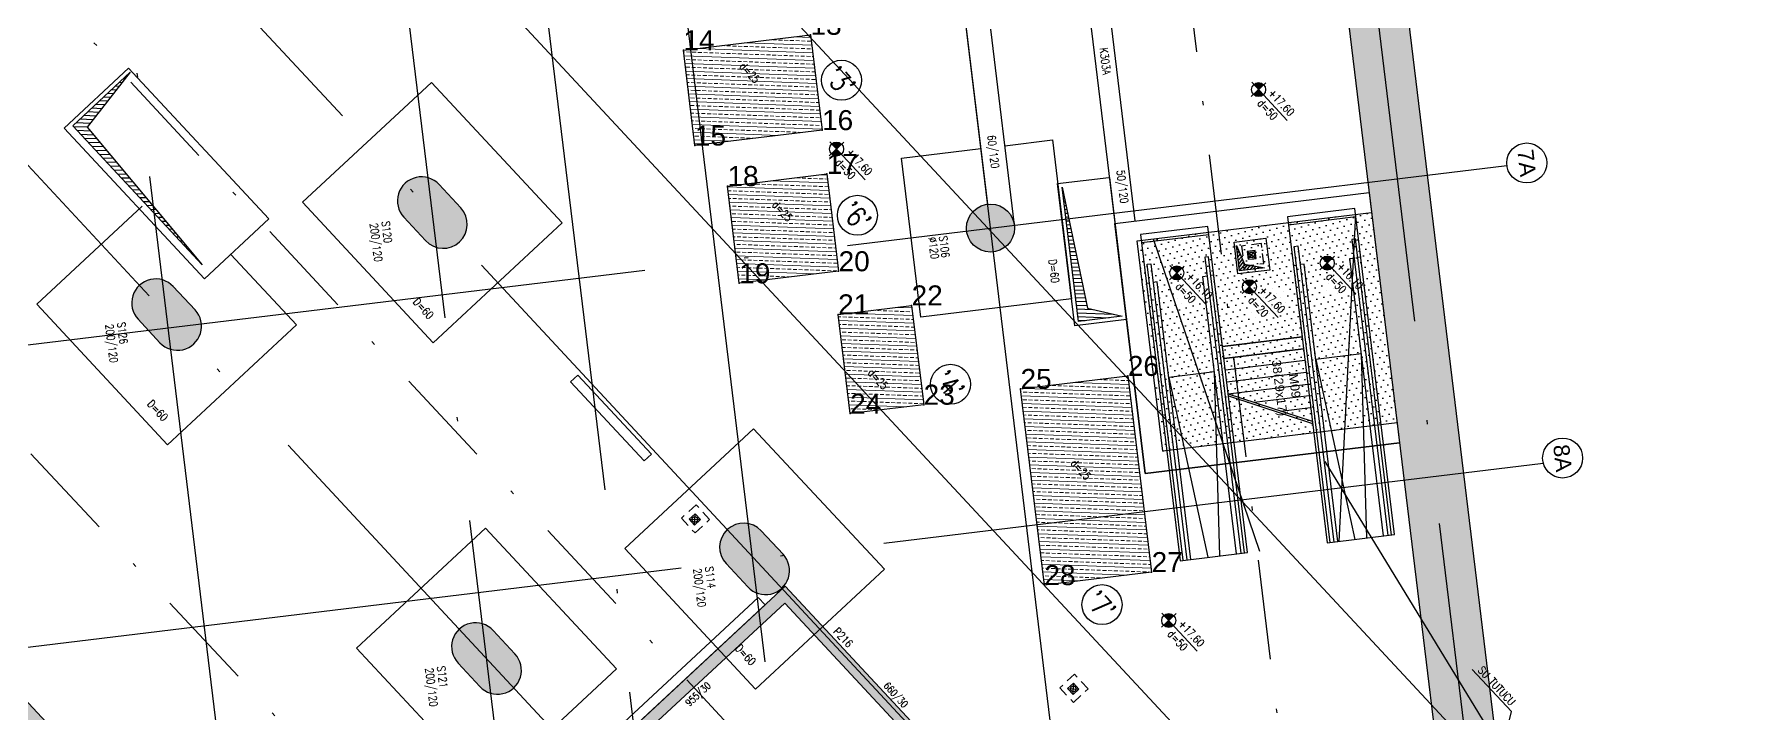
# Model space of a CAD drawing. Header units: millimetres. Extents: x 400392 to 400525, y 4543975 to 4544115.
# Drawn here: x 400448.31 to 400490.84, y 4544037.03 to 4544054.03 of the extents above; entities that cross this region are included whole.
import ezdxf
from ezdxf.enums import TextEntityAlignment as Align

# ---------------------------------------------------------------- set-up
doc = ezdxf.new("R2010")
doc.units = ezdxf.units.MM
for name, pattern in [('ACAD_ISO05W100', [33, 24, -3, 0, -3, 0, -3]), ('AKS', [3, 2.5, -0.25, 0, -0.25]), ('CIZGI', [0.4, 0.25, -0.15]), ('CONTINU', [0]), ('DASHDOT2', [0.5, 0.25, -0.125, 0, -0.125]), ('Hidden', [600, 400, -200])]:
    doc.linetypes.add(name, pattern=pattern)
doc.layers.add('A-DETL', color=90, linetype='Continuous', lineweight=15)
doc.layers.add('A_HATCH', color=8, linetype='Continuous', lineweight=15)
for name, color, linetype in [('aks prota', 2, 'AKS'), ('bosluk prota', 2, 'Continuous'), ('bosluk tarama prota', 8, 'Continuous'), ('boşluk prota', 2, 'Continuous'), ('boşluk taraması prota', 252, 'Continuous'), ('caks prota', 4, 'Continuous'), ('iderzi_PROTA', 3, 'Continuous'), ('kiriş boyutu prota', 6, 'Continuous'), ('kiriş prota', 6, 'Continuous'), ('kolon prota', 1, 'Continuous'), ('kolon tarama prota', 252, 'Continuous'), ('lkolon prota', 4, 'Continuous'), ('lperde prota', 4, 'Continuous'), ('merdiven prota', 2, 'Continuous'), ('not yazısı prota', 6, 'Continuous'), ('not çizgisi prota', 4, 'Continuous'), ('nxyz-nno', 11, 'Continuous'), ('perde prota', 1, 'Continuous'), ('PRT-AL-TUNEL_EKSENI', 14, 'DASHDOT2'), ('PRT-MI-a_fit_drainage', 10, 'Continuous'), ('prt-s-taxis', 7, 'Continuous'), ('st-s_level (kot)', 6, 'Continuous'), ('st-s_levelmark (kot işareti)', 4, 'Continuous'), ('st_s_kesit işareti', 7, 'Continuous'), ('st_s_kiriş', 6, 'Continuous'), ('st_s_ölçü', 4, 'Continuous'), ('taks prota', 7, 'Continuous'), ('temel prota', 6, 'Continuous'), ('tkolon prota', 6, 'Continuous'), ('tkot prota', 6, 'Continuous'), ('tperde prota', 6, 'Continuous')]:
    doc.layers.add(name, color=color, linetype=linetype)
doc.styles.add('AKS', font='romanstw.shx', dxfattribs={"height": 25})
doc.styles.add('OLCU', font='romanstw.shx')
doc.styles.add('PRT-MI-a_Arial', font='Arial.ttf', dxfattribs={"height": 30})
doc.styles.get("Standard").update_dxf_attribs({"font": 'Arial.ttf'})
doc.styles.add('TAKS', font='Arial Unicode.ttf')
doc.styles.add('TEXT250', font='romanstw.shx', dxfattribs={"width": 0.8, "height": 25})
doc.styles.add('TKIRIS', font='romanstw.shx')
doc.styles.add('tkolon', font='romanstw.shx')
doc.styles.add('TSIMPLEX', font='romanstw.shx')
doc.dimstyles.new('1-50', dxfattribs={"dimtxt": 10, "dimasz": 4, "dimexe": 4, "dimexo": 8, "dimgap": 4, "dimtad": 1, "dimdec": 1, "dimrnd": 0.05, "dimzin": 9, "dimdsep": 46, "dimtxsty": 'OLCU', "dimblk1": 'OBLIQUE', "dimblk2": 'OBLIQUE', "dimsah": 1, "dimcen": 2, "dimdle": 4, "dimclrd": 4, "dimclre": 4, "dimclrt": 3, "dimadec": 1, "dimazin": 0, "dimtfac": 1, "dimtdec": 1, "dimtix": 1, "dimtmove": 2, "dimatfit": 3, "dimldrblk": 'OBLIQUE', "dimfxl": 1, "dimtvp": 1, "dimtolj": 1, "dimtzin": 1, "dimarcsym": 0})
pattern_1 = [(357.9239939588531, (400062.5109682527, 4544602.381436474), (0.006900903109664353, 0.1903749656241451), []), (357.9239939588531, (400062.6027053236, 4544602.282798497), (0.006900903109664353, 0.1903749656241451), [0.09525000000016191, -0.04762500000008096])]

# ---------------------------------------------------------------- blocks, each defined once
blk = doc.blocks.new('yürüyen mer 2')
at = {"color": 253}
blk.add_lwpolyline([(52650.95750131996, 3429.070000000068), (52650.95750131996, 3599.070000000026)], dxfattribs=at)
at = {"layer": 'st_s_ölçü', "color": 252, "ltscale": 0.1}
blk.add_line((53451.18358571194, 3599.07), (53451.18358571194, 3429.070000000047), dxfattribs=at)
for points in [[(52650.95750131996, 3599.070000000026), (53472.18358571192, 3599.07000000013), (53472.18358571194, 3429.07), (52650.95750131996, 3429.070000000068)], [(52650.95750131996, 3591.57), (53396.48358571196, 3591.57), (53396.48358571196, 3581.82), (52650.95750131996, 3581.82)], [(52650.95750131996, 3571.569999999953), (53349.48358571196, 3571.569999999954), (53349.48358571195, 3581.82)], [(53349.48358571196, 3599.07), (53349.48358571195, 3591.57)], [(52650.95750131996, 3529.070000000047), (53109.28358571124, 3571.569999999954), (53109.28358571124, 3456.570000000047), (52650.95750131996, 3499.070000000047)], [(52650.95750131996, 3456.570000000047), (53349.48358571196, 3456.570000000047), (53349.48358571195, 3446.32)], [(52650.95750131996, 3436.570000000001), (53396.48358571196, 3436.57), (53396.48358571196, 3446.32), (52650.95750131996, 3446.320000000001)], [(53349.48358571196, 3429.07), (53349.48358571195, 3436.57)]]:
    blk.add_lwpolyline(points, dxfattribs=at)
blk = doc.blocks.new('_Oblique')
at = {"color": 0, "linetype": 'ByBlock', "lineweight": -2}
blk.add_line((-0.5, -0.5), (0.5, 0.5), dxfattribs=at)
blk = doc.blocks.new('PLAN_KOT')
at = {"layer": 'st-s_levelmark (kot işareti)'}
h = blk.add_hatch(color=256, dxfattribs=at)
h.paths.add_polyline_path([(0, 17.5, 0.4142135623730951), (-17.5, 0), (0, 0)])
h.paths.add_polyline_path([(17.5, 0), (0, 0), (0, -17.5, 0.4142135623730951)])
for p, q in [((105, 0), (-25, 0)), ((0, 25), (0, -25))]:
    blk.add_line(p, q, dxfattribs=at)
blk.add_circle((0, 0), 17.5, dxfattribs=at)
at = {"layer": 'st-s_level (kot)', "color": 6, "style": 'OLCU', "width": 0.8}
for tag, p in [('KOT', (22.6700442370493, 9.780006943954504)), ('DÖŞEME_KALINLIĞI', (22.6700442370493, -27.62999305603444))]:
    blk.add_attdef(tag, p, '', height=20, dxfattribs=at)
blk = doc.blocks.new('Stair_Anotation')
at = {"color": 0, "style": 'PRT-MI-a_Arial'}
blk.add_attdef('M.ADI', text='', height=0.2, dxfattribs=at).set_placement((0, 0), align=Align.BOTTOM_CENTER)
blk.add_attdef('BAS.SAYI-(EN-RIHT)', text='', height=0.2, dxfattribs=at).set_placement((0, -0.07999999999999999), align=Align.TOP_CENTER)
blk = doc.blocks.new('YER SUZGECI_20x20')
at = {"color": 2}
blk.add_lwpolyline([(-20, 0), (0, 0), (0, 20), (-20, 20)], close=True, dxfattribs=at)
for points in [[(0, 20), (-20, 0)], [(-20, 20), (0, 0)]]:
    blk.add_lwpolyline(points, dxfattribs=at)
blk.add_circle((-10, 10), 7, dxfattribs=at)

msp = doc.modelspace()

# ---------------------------------------------------------------- hatches: boundary and pattern name
at = {"layer": 'A_HATCH'}
h = msp.add_hatch(dxfattribs=at)
h.set_pattern_fill('ANSI33', color=2, scale=0.030000000000051, angle=-47.07600604114691)
h.set_pattern_definition(pattern_1)
h.paths.add_polyline_path([(400467.7111363916, 4544054.007530245), (400468.0004625568, 4544051.625033578), (400464.8238003336, 4544051.239265357), (400464.5344741684, 4544053.621762025)])
h = msp.add_hatch(dxfattribs=at)
h.set_pattern_fill('ANSI33', color=2, scale=0.030000000000051, angle=-47.07600604114691)
h.set_pattern_definition(pattern_1)
h.paths.add_polyline_path([(400468.1184811598, 4544050.528765882), (400468.4138349534, 4544048.096633868), (400465.9320675916, 4544047.795252446), (400465.6367137979, 4544050.22738446)])
h = msp.add_hatch(dxfattribs=at)
h.set_pattern_fill('ANSI33', color=2, scale=0.030000000000051, angle=-47.07600604114691)
h.set_pattern_definition(pattern_1)
h.paths.add_polyline_path([(400470.2382250439, 4544047.242814037), (400470.539606466, 4544044.761046676), (400468.7030986182, 4544044.538024424), (400468.4017171961, 4544047.019791785)])
h = msp.add_hatch(dxfattribs=at)
h.set_pattern_fill('ANSI33', color=2, scale=0.030000000000051, angle=-47.07600604114691)
h.set_pattern_definition(pattern_1)
h.paths.add_polyline_path([(400475.6411195307, 4544045.480532605), (400476.2366492208, 4544040.576560298), (400473.5563404699, 4544040.251068362), (400472.9608107799, 4544045.155040669)])
at = {"layer": 'bosluk tarama prota'}
h = msp.add_hatch(dxfattribs=at)
h.set_pattern_fill('ANSI31', color=256, scale=0.5000000000008498, angle=211.9239939594138)
h.set_pattern_definition([(51.92399396010133, (400508.5909379657, 4544054.974490587), (-0.04919958445560346, 0.03854414208941771), [])])
h.paths.add_polyline_path([(400478.4331929174, 4544048.11084004), (400478.3568206598, 4544048.739738048), (400478.5596796727, 4544048.275379899), (400479.0584727466, 4544048.186772913)])
at = {"layer": 'boşluk taraması prota', "ltscale": 2}
h = msp.add_hatch(dxfattribs=at)
h.set_pattern_fill('ANSI31', color=256, scale=0.030000000000051, angle=-47.07600604114691, style=0)
h.set_pattern_definition([(357.9239939588531, (399669.8731197024, 4544285.846704993), (0.003450451554832194, 0.09518748281207254), [])])
h.paths.add_polyline_path([(400450.7119809887, 4544053.071325671), (400449.6311074551, 4544051.702677228), (400452.5118767176, 4544048.256678306), (400449.2760820806, 4544051.735885063)])
h = msp.add_hatch(dxfattribs=at)
h.set_pattern_fill('ANSI31', color=256, scale=0.030000000000051, angle=-47.07600604114691, style=0)
h.set_pattern_definition([(357.9239939588531, (399689.9217274825, 4544231.999295261), (0.003450451554832194, 0.09518748281207254), [])])
h.paths.add_polyline_path([(400474.6333657281, 4544047.171634067), (400475.4996973365, 4544046.976876433), (400474.4070717849, 4544046.841991081), (400473.9992467809, 4544050.200282967)])
at = {"layer": 'kolon tarama prota'}
h = msp.add_hatch(color=256, dxfattribs=at)
h.dxf.hatch_style = 1
h.paths.add_polyline_path([(400485.118386575, 4544034.121611849), (400477.131556857, 4544099.890275298), (400434.7429687753, 4544094.742680421), (400434.9237976286, 4544093.253620003), (400475.8233252931, 4544098.220386026), (400483.3804365936, 4544035.990298833)])
h = msp.add_hatch(color=256, dxfattribs=at)
h.dxf.hatch_style = 1
edge = h.paths.add_edge_path()
edge.add_arc((400457.9884983495, 4544049.856762222), 0.60000000000102, 42.92399395885309, 222.9239939588531)
edge.add_line((400457.5491436895, 4544049.448145675), (400458.0939657526, 4544048.862339461))
edge.add_arc((400458.5333204126, 4544049.270956009), 0.60000000000102, 222.9239939588531, 402.923993958853)
edge.add_line((400458.9726750726, 4544049.679572556), (400458.4278530095, 4544050.265378769))
h = msp.add_hatch(color=256, dxfattribs=at)
h.dxf.hatch_style = 1
edge = h.paths.add_edge_path()
edge.add_arc((400472.2092692235, 4544049.177026352), 0.5999999999986745, -47.07600604114691, 312.9239939588531)
h = msp.add_hatch(dxfattribs=at)
h.set_pattern_fill('DOTS', color=2, scale=0.10000000000017, angle=-47.07600604114691)
h.set_pattern_definition([(312.9239939588531, (398997.3648814635, 4544993.93018875), (0.170302484528384, 0.04999016791896828), [0, -0.1587500000002699])])
h.paths.add_polyline_path([(400481.7313765298, 4544049.569713966), (400482.3703051447, 4544044.308367158), (400476.5133341707, 4544043.597107003), (400475.8744055558, 4544048.858453809)])
h = msp.add_hatch(color=256, dxfattribs=at)
h.dxf.hatch_style = 1
edge = h.paths.add_edge_path()
edge.add_arc((400451.3475638846, 4544047.306022407), 0.60000000000102, 42.92399395885309, 222.9239939588531)
edge.add_line((400450.9082092246, 4544046.89740586), (400451.4530312876, 4544046.311599647))
edge.add_arc((400451.8923859477, 4544046.720216194), 0.60000000000102, 222.9239939588531, 402.923993958853)
edge.add_line((400452.3317406077, 4544047.128832742), (400451.7869185446, 4544047.714638955))
h = msp.add_hatch(color=256, dxfattribs=at)
h.dxf.hatch_style = 1
h.paths.add_polyline_path([(400472.1510583731, 4544009.29945525), (400471.9313810431, 4544009.095146976), (400472.612409951, 4544008.362887781), (400473.9304739309, 4544009.588737423), (400440.7516393499, 4544045.263444385), (400441.0592837703, 4544042.730103491)])
h = msp.add_hatch(color=256, dxfattribs=at)
h.dxf.hatch_style = 1
edge = h.paths.add_edge_path()
edge.add_arc((400466.0407203138, 4544041.198813183), 0.60000000000102, 42.92399395885309, 222.9239939588531)
edge.add_line((400465.6013656539, 4544040.790196636), (400466.1461877169, 4544040.204390422))
edge.add_arc((400466.5855423769, 4544040.61300697), 0.60000000000102, 222.9239939588531, 402.923993958853)
edge.add_line((400467.0248970369, 4544041.021623517), (400466.4800749738, 4544041.607429731))
h = msp.add_hatch(color=256, dxfattribs=at)
h.dxf.hatch_style = 1
h.paths.add_polyline_path([(400471.5764046694, 4544035.393417216), (400467.0816226489, 4544040.226318476), (400460.088560986, 4544033.722505106), (400464.5833430066, 4544028.889603846)])
h.paths.add_polyline_path([(400463.8992387561, 4544036.856888598), (400467.0662535925, 4544039.802332873), (400471.1524190658, 4544035.408786273), (400467.9854042293, 4544032.463341998)], flags=16)
h.paths.add_polyline_path([(400467.7657268993, 4544032.259033724), (400464.5987120629, 4544029.313589449), (400460.5125465897, 4544033.707136049), (400463.6795614261, 4544036.652580324)], flags=16)
h = msp.add_hatch(color=256, dxfattribs=at)
h.dxf.hatch_style = 1
edge = h.paths.add_edge_path()
edge.add_arc((400459.3421337992, 4544038.710062284), 0.60000000000102, 42.92399395885309, 222.9239939588531)
edge.add_line((400458.9027791392, 4544038.301445737), (400459.4476012023, 4544037.715639523))
edge.add_arc((400459.8869558623, 4544038.124256071), 0.60000000000102, 222.9239939588531, 402.923993958853)
edge.add_line((400460.3263105223, 4544038.532872618), (400459.7814884593, 4544039.118678831))

# ---------------------------------------------------------------- linework, layer by layer
at = {"layer": 'A-DETL', "color": 1, "lineweight": 5}
msp.add_lwpolyline([(400410.4979693974, 4544108.041349596), (400518.4062713217, 4543992.015663383)], dxfattribs=at)
at = {"layer": 'aks prota', "ltscale": 10}
for p, q in [((400524.7599808759, 4543992.599262115), (400411.7644162853, 4544114.094899494)), ((400517.5106289861, 4543985.857089084), (400404.5150643955, 4544107.352726463)), ((400512.6777277262, 4543981.362307063), (400399.6821631356, 4544102.857944442)), ((400490.0741459437, 4543987.091367729), (400475.977604086, 4544103.171308074)), ((400478.1981526053, 4543999.860730716), (400465.8023563614, 4544101.935644057)), ((400470.2035826907, 4544008.456690839), (400458.9526784426, 4544101.103831331)), ((400466.2062977334, 4544012.754670901), (400455.5278394832, 4544100.687924969)), ((400462.2090127761, 4544017.052650963), (400452.1030005239, 4544100.272018607)), ((400454.2144428614, 4544025.648611086), (400445.2533226051, 4544099.440205881)), ((400438.7550451854, 4544045.114404782), (400485.1144610461, 4544050.744209934)), ((400439.6591894517, 4544037.669102697), (400486.0186053124, 4544043.298907848))]:
    msp.add_line(p, q, dxfattribs=at)
at = {"layer": 'bosluk prota'}
msp.add_lwpolyline([(400478.4331929174, 4544048.11084004), (400478.3568206598, 4544048.739738048), (400478.5596796727, 4544048.275379899), (400479.0584727466, 4544048.186772913)], close=True, dxfattribs=at)
at = {"layer": 'boşluk prota', "ltscale": 0.05}
for points in [[(400450.7119809887, 4544053.071325671), (400449.6311074551, 4544051.702677228), (400452.5118767176, 4544048.256678306), (400449.2760820806, 4544051.735885063)], [(400474.6333657281, 4544047.171634067), (400475.4996973365, 4544046.976876433), (400474.4070717849, 4544046.841991081), (400473.9992467809, 4544050.200282967)]]:
    msp.add_lwpolyline(points, close=True, dxfattribs=at)
at = {"layer": 'caks prota'}
for centre in [(400468.4857172181, 4544052.871390444), (400468.8823667134, 4544049.495450556), (400471.2092605598, 4544045.271870618), (400474.9958921448, 4544039.763334647)]:
    msp.add_circle(centre, 0.50000000000085, dxfattribs=at)
at = {"layer": 'caks prota', "ltscale": 0.05}
for centre in [(400485.6108145185, 4544050.804486218), (400486.5066723716, 4544043.427419757)]:
    msp.add_circle(centre, 0.50000000000085, dxfattribs=at)
at = {"layer": 'iderzi_PROTA', "linetype": 'ACAD_ISO05W100', "lineweight": 30, "ltscale": 2}
msp.add_lwpolyline([(400475.6100737511, 4544046.887562737), (400476.0772569827, 4544043.040477246), (400482.4305814291, 4544043.812013687)], dxfattribs=at)
at = {"layer": 'kiriş prota'}
for points in [[(400471.1363513608, 4544058.01211816), (400472.1369376822, 4544049.772650518)], [(400472.2097214886, 4544054.150383943), (400472.8048932432, 4544049.249359104)], [(400475.1793228909, 4544050.444558135), (400475.6112605683, 4544046.887707077), (400474.3195827192, 4544046.730613856), (400473.8876450418, 4544050.287464914), (400475.1694265261, 4544050.443122181)], [(400479.6466929386, 4544049.316553691), (400479.9940046783, 4544046.456560718), (400478.0085902406, 4544046.215455513), (400477.6612765155, 4544049.075448247)]]:
    msp.add_lwpolyline(points, dxfattribs=at)
msp.add_lwpolyline([(400450.6687136141, 4544053.175231683), (400454.1760056454, 4544049.404104184), (400452.5650385587, 4544047.905843511), (400449.0577465275, 4544051.676971009)], close=True, dxfattribs=at)
at = {"layer": 'kolon prota', "color": 1}
for points in [[(400458.4278530095, 4544050.265378769, 0.9999999999999999), (400457.5491436895, 4544049.448145675), (400458.0939657526, 4544048.862339461, 0.9999999999999999), (400458.9726750726, 4544049.679572556)], [(400451.7869185446, 4544047.714638955, 0.9999999999999999), (400450.9082092246, 4544046.89740586), (400451.4530312877, 4544046.311599647, 0.9999999999999999), (400452.3317406077, 4544047.128832742)], [(400466.4800749738, 4544041.607429731, 0.9999999999999999), (400465.6013656539, 4544040.790196636), (400466.1461877169, 4544040.204390422, 0.9999999999999999), (400467.0248970369, 4544041.021623517)], [(400459.7814884592, 4544039.118678831, 0.9999999999999999), (400458.9027791392, 4544038.301445737), (400459.4476012024, 4544037.715639523, 0.9999999999999999), (400460.3263105223, 4544038.532872618)]]:
    msp.add_lwpolyline(points, format="xyb", close=True, dxfattribs=at)
msp.add_circle((400472.2092692235, 4544049.177026352), 0.5999999999986745, dxfattribs=at)
at = {"layer": 'merdiven prota', "linetype": 'Hidden', "ltscale": 10}
for p, q in [((400478.0085889738, 4544046.21545536), (400479.9940028633, 4544046.456560497)), ((400478.0447547447, 4544045.917643273), (400480.0301686343, 4544046.158748411)), ((400478.0797149892, 4544045.629758264), (400480.0651288787, 4544045.870863401)), ((400478.1158807599, 4544045.33194618), (400480.1012946494, 4544045.573051318)), ((400478.1520465305, 4544045.034134096), (400480.13746042, 4544045.275239234)), ((400478.8023682344, 4544044.820977486), (400480.1724222059, 4544044.987354407)), ((400479.4538939233, 4544044.597893616), (400480.2085879768, 4544044.689542322))]:
    msp.add_line(p, q, dxfattribs=at)
for points in [[(400481.334293752, 4544049.521492939), (400481.3168136295, 4544049.665435445), (400479.6292118234, 4544049.460496078), (400479.6466919459, 4544049.316553571)], [(400477.6612765155, 4544049.075448247), (400477.643796393, 4544049.219390754), (400475.9561945869, 4544049.014451386), (400475.9736747094, 4544048.870508879)], [(400478.1520465305, 4544045.034134096), (400480.2502575796, 4544044.346399078)], [(400478.1587011708, 4544044.979335533), (400480.2569122199, 4544044.291600515)]]:
    msp.add_lwpolyline(points, dxfattribs=at)
at = {"layer": 'merdiven prota', "color": 4}
for points in [[(400481.3342937519, 4544049.521492939), (400480.9170315157, 4544041.344293291)], [(400476.2714883338, 4544048.906674837), (400478.931619158, 4544041.10318834)]]:
    msp.add_lwpolyline(points, dxfattribs=at)
at = {"layer": 'nxyz-nno'}
for p in [(400467.7111363916, 4544054.007530245), (400464.5344741684, 4544053.621762025), (400468.0004625568, 4544051.625033577), (400464.8238003336, 4544051.239265357), (400468.1184811598, 4544050.528765882), (400465.6367137979, 4544050.22738446), (400468.4138349534, 4544048.096633868), (400465.9320675916, 4544047.795252446), (400470.2382250439, 4544047.242814037), (400468.4017171961, 4544047.019791785), (400475.6411195307, 4544045.480532605), (400472.9608107799, 4544045.155040669), (400468.7030986182, 4544044.538024424), (400470.539606466, 4544044.761046676), (400476.2366492209, 4544040.576560298), (400473.5563404699, 4544040.251068362)]:
    msp.add_point(p, dxfattribs=at)
at = {"layer": 'perde prota'}
for points in [[(400485.118386575, 4544034.121611849), (400477.131556857, 4544099.890275298), (400434.7438723616, 4544094.74279015), (400434.9247012149, 4544093.253729734), (400475.8233252931, 4544098.220386026), (400483.3804365936, 4544035.990298833)], [(400467.0816226489, 4544040.226318476), (400471.5764046694, 4544035.393417216), (400464.5833430066, 4544028.889603846), (400460.088560986, 4544033.722505106)]]:
    msp.add_lwpolyline(points, close=True, dxfattribs=at)
for points in [[(400473.9304739309, 4544009.588737423), (400440.7516393499, 4544045.263444385), (400441.0592837703, 4544042.730103491), (400472.1510583731, 4544009.29945525), (400471.9313810431, 4544009.095146976), (400472.612409951, 4544008.362887781)], [(400463.8992387561, 4544036.856888598), (400467.0662535925, 4544039.802332873), (400471.1524190658, 4544035.408786273), (400467.9854042293, 4544032.463341998)]]:
    msp.add_lwpolyline(points, dxfattribs=at)
at = {"layer": 'PRT-AL-TUNEL_EKSENI', "ltscale": 10}
for p, q in [((400402.0986137656, 4544105.105335453), (400515.0941783561, 4543983.609698074)), ((400484.7432253445, 4543992.831936804), (400471.4099450749, 4544102.626693129)), ((400396.1307129674, 4544099.554960685), (400509.126277558, 4543978.059323306))]:
    msp.add_line(p, q, dxfattribs=at)
at = {"layer": 'PRT-MI-a_fit_drainage', "color": 2, "linetype": 'CIZGI'}
for points in [[(400479.0384109674, 4544048.291815112), (400478.978134683, 4544048.788168585), (400478.4817812106, 4544048.727892301), (400478.542057495, 4544048.231538828)], [(400465.1910387232, 4544041.895744625), (400464.8505249338, 4544042.261873508), (400464.4843960505, 4544041.921359719), (400464.8249098399, 4544041.555230835)], [(400474.6472859799, 4544037.66039055), (400474.3067721905, 4544038.026519434), (400473.9406433071, 4544037.686005645), (400474.2811570965, 4544037.319876761)]]:
    msp.add_lwpolyline(points, close=True, dxfattribs=at)
at = {"layer": 'st_s_kiriş', "ltscale": 0.1}
for points in [[(400467.7111363916, 4544054.007530245), (400468.0004625568, 4544051.625033578), (400464.8238003336, 4544051.239265357), (400464.5344741684, 4544053.621762025), (400467.7111363916, 4544054.007530245)], [(400468.1184811598, 4544050.528765882), (400468.4138349534, 4544048.096633868), (400465.9320675916, 4544047.795252446), (400465.6367137979, 4544050.22738446), (400468.1184811598, 4544050.528765882)], [(400470.2382250439, 4544047.242814037), (400470.539606466, 4544044.761046676), (400468.7030986182, 4544044.538024424), (400468.4017171961, 4544047.019791785), (400470.2382250439, 4544047.242814037)], [(400475.6411195307, 4544045.480532605), (400476.2366492208, 4544040.576560298), (400473.5563404699, 4544040.251068362), (400472.9608107799, 4544045.155040669), (400475.6411195307, 4544045.480532605)]]:
    msp.add_lwpolyline(points, dxfattribs=at)
at = {"layer": 'temel prota'}
for points in [[(400474.6914903914, 4544054.451765551), (400475.3500407566, 4544049.028840704)], [(400475.1878438637, 4544054.512041836), (400475.8141292714, 4544049.354807282)]]:
    msp.add_lwpolyline(points, dxfattribs=at)
at = {"layer": 'temel prota', "linetype": 'Hidden', "ltscale": 10}
for points in [[(400458.2374102799, 4544052.819538428), (400461.5063426584, 4544049.304701149), (400458.2844084852, 4544046.308179801), (400455.0154761066, 4544049.823017081)], [(400466.2896322386, 4544044.161589392), (400469.5585646172, 4544040.646752113), (400466.3366304439, 4544037.650230765), (400463.0676980653, 4544041.165068045)], [(400459.5910457462, 4544041.672838479), (400462.8599781248, 4544038.158001199), (400459.6380439516, 4544035.161479852), (400456.369111573, 4544038.676317132)]]:
    msp.add_lwpolyline(points, close=True, dxfattribs=at)
for points in [[(400473.755038127, 4544051.379435052), (400474.2372484023, 4544047.408607273), (400470.4649604717, 4544046.950507324), (400469.9827501963, 4544050.921335104), (400471.9681640858, 4544051.162440241)], [(400472.5637882526, 4544051.234771783), (400473.755038127, 4544051.379435052)], [(400453.2240705482, 4544048.518768331), (400454.865408188, 4544046.753961337), (400451.6434740148, 4544043.757439991), (400448.3745416362, 4544047.27227727), (400451.0106695967, 4544049.723976554)]]:
    msp.add_lwpolyline(points, dxfattribs=at)
at = {"layer": 'temel prota', "color": 5}
for points in [[(400481.6711002454, 4544050.066067438), (400482.4305814291, 4544043.812013687), (400476.0772569827, 4544043.040477246), (400475.3177757991, 4544049.294530997)], [(400479.9940044042, 4544046.456560684), (400480.0301614734, 4544046.158820255), (400478.0447475839, 4544045.917715116), (400478.0085905147, 4544046.215455547)]]:
    msp.add_lwpolyline(points, close=True, dxfattribs=at)
msp.add_lwpolyline([(400482.3703051447, 4544044.308367158), (400476.5133341707, 4544043.597107003), (400475.8744055558, 4544048.858453809), (400481.7313765298, 4544049.569713966)], dxfattribs=at)
at = {"layer": 'temel prota'}
for points in [[(400478.3925230927, 4544048.030984568), (400478.2960810376, 4544048.825150125), (400479.0902465934, 4544048.92159218), (400479.1866886485, 4544048.127426623)], [(400461.9006077635, 4544045.503528088), (400463.7407048487, 4544043.525010002), (400463.5576404071, 4544043.354753108), (400461.7175433218, 4544045.333271193)], [(400466.4067148553, 4544039.940038384), (400466.57697175, 4544039.756973943), (400460.2350125393, 4544033.858710621), (400460.0647556446, 4544034.041775063)]]:
    msp.add_lwpolyline(points, close=True, dxfattribs=at)

# ---------------------------------------------------------------- block references
at = {"layer": 'merdiven prota', "linetype": 'Hidden', "ltscale": 10, "xscale": -0.010000000000017, "yscale": 0.010000000000017, "zscale": 0.010000000000017, "rotation": 276.9239939588693}
msp.add_blockref('yürüyen mer 2', (400506.3776694827, 4543514.05853945), dxfattribs=at)
at = {"layer": 'PRT-MI-a_fit_drainage', "color": 2, "xscale": 0.010000000000017, "yscale": 0.010000000000017, "zscale": 0.010000000000017}
for p, rotation in [((400478.8250141768, 4544048.618471905), 96.92399395885995), ((400464.8263930483, 4544042.034584034), 132.9239939588514), ((400474.282640305, 4544037.79922996), 132.9239939588514)]:
    msp.add_blockref('YER SUZGECI_20x20', p, dxfattribs=dict(at, rotation=rotation))
at = {"layer": 'prt-s-taxis'}
ref = msp.add_blockref('Stair_Anotation', (400479.6364106373, 4544045.202668672), dxfattribs=dict(at, xscale=-1.125000000001912, yscale=1.125000000001912, zscale=1.125000000001912, rotation=276.9239939242187))
ref.add_attrib('M.ADI', 'M09', dxfattribs={"layer": '0', "color": 0, "height": 0.2250000000003825, "rotation": 276.9239938616756, "style": 'PRT-MI-a_Arial'}).set_placement((400479.6353190034, 4544045.211657884), align=Align.BOTTOM_CENTER)
ref.add_attrib('BAS.SAYI-(EN-RIHT)', '38(29x17)', dxfattribs={"layer": '0', "color": 0, "height": 0.2250000000003825, "rotation": 276.9239938616756, "style": 'PRT-MI-a_Arial'}).set_placement((400479.546844985, 4544045.193647255), align=Align.TOP_CENTER)
at = {"layer": 'st-s_level (kot)', "linetype": 'CONTINU', "ltscale": 0.1, "xscale": 0.010000000000017, "yscale": 0.010000000000017, "zscale": 0.010000000000017, "rotation": 312.9239939588531}
for p, values in [((400478.9101652887, 4544052.636914392), {'KOT': '+17.60', 'DÖŞEME_KALINLIĞI': 'd=50'}), ((400468.3623384541, 4544051.152407146), {'KOT': '+17.60', 'DÖŞEME_KALINLIĞI': 'd=50'}), ((400476.864739231, 4544048.055539845), {'KOT': '+16.10', 'DÖŞEME_KALINLIĞI': 'd=50'}), ((400480.6261887992, 4544048.302993095), {'KOT': '+16.10', 'DÖŞEME_KALINLIĞI': 'd=50'}), ((400478.6799429987, 4544047.709358475), {'KOT': '+17.60', 'DÖŞEME_KALINLIĞI': 'd=20'}), ((400476.6620868999, 4544039.367719225), {'KOT': '+17.60', 'DÖŞEME_KALINLIĞI': 'd=50'})]:
    msp.add_blockref('PLAN_KOT', p, dxfattribs=at).add_auto_attribs(values)
at = {"layer": 'st_s_ölçü', "linetype": 'CONTINU', "xscale": -0.010000000000017, "yscale": 0.010000000000017, "zscale": 0.010000000000017, "rotation": 276.9239939588693}
msp.add_blockref('yürüyen mer 2', (400510.0506867192, 4543514.504584142), dxfattribs=at)

# ---------------------------------------------------------------- texts
at = {"layer": 'kiriş boyutu prota', "ltscale": 0.05, "style": 'TKIRIS', "width": 0.8}
for s, p in [('60/120', (400472.3306155867, 4544050.669489298)), ('50/120', (400475.5594388574, 4544049.796229351))]:
    msp.add_text(s, height=0.20000000000034, rotation=276.9239938616756, dxfattribs=at).set_placement(p, align=Align.MIDDLE_RIGHT)
at = {"layer": 'kiriş prota', "ltscale": 0.05, "style": 'TKIRIS', "width": 0.8}
msp.add_text('K303A', height=0.20000000000034, rotation=276.9239938616756, dxfattribs=at).set_placement((400475.0361573242, 4544053.686462073), align=Align.MIDDLE_LEFT)
at = {"layer": 'lkolon prota', "style": 'tkolon', "width": 0.8}
for s, p in [('200/120', (400456.6973144842, 4544049.288930426)), ('%%C120', (400470.6578218024, 4544048.937817816)), ('200/120', (400450.0880460477, 4544046.763750738)), ('200/120', (400464.7814420481, 4544040.656570621)), ('200/120', (400458.0826159624, 4544038.167790614))]:
    msp.add_text(s, height=0.20000000000034, rotation=276.9239938616756, dxfattribs=at).set_placement(p)
at = {"layer": 'lperde prota', "style": 'tkolon', "width": 0.8}
for s, rotation, p in [('955/30', 42.56350876012338, (400464.6235290976, 4544037.271334213)), ('660/30', 312.5635110560783, (400469.5901140979, 4544037.786322473))]:
    msp.add_text(s, height=0.1800000000003059, rotation=rotation, dxfattribs=at).set_placement(p, align=Align.MIDDLE_LEFT)
at = {"layer": 'not yazısı prota', "ltscale": 0.05, "style": 'TSIMPLEX', "width": 0.8}
msp.add_text('SU TUTUCU', height=0.20000000000034, rotation=312.9239935568041, dxfattribs=at).set_placement((400484.3721264796, 4544038.108546593))
at = {"layer": 'nxyz-nno'}
for s, p in [('13', (400467.7111363916, 4544054.007530245)), ('14', (400464.5344741684, 4544053.621762025)), ('16', (400468.0004625568, 4544051.625033577)), ('15', (400464.8238003336, 4544051.239265357)), ('17', (400468.1184811598, 4544050.528765882)), ('18', (400465.6367137979, 4544050.22738446)), ('20', (400468.4138349534, 4544048.096633868)), ('19', (400465.9320675916, 4544047.795252446)), ('21', (400468.4017171961, 4544047.019791785)), ('22', (400470.2382250439, 4544047.242814037)), ('26', (400475.6411195307, 4544045.480532605)), ('25', (400472.9608107799, 4544045.155040669)), ('24', (400468.7030986182, 4544044.538024424)), ('23', (400470.539606466, 4544044.761046676)), ('28', (400473.5563404699, 4544040.251068362)), ('27', (400476.2366492209, 4544040.576560298))]:
    msp.add_text(s, height=0.5, dxfattribs=at).set_placement(p)
at = {"layer": 'st-s_level (kot)', "color": 6, "style": 'OLCU', "width": 0.8}
for p, rotation in [((400473.6597006529, 4544048.386016504), 276.9239938616756), ((400457.7618334118, 4544047.317211541), 312.9239935568041), ((400451.1208989413, 4544044.76647173), 312.9239935568041), ((400465.8140553705, 4544038.659262505), 312.9239935568041)]:
    msp.add_attdef('D=60', p, '', height=0.20000000000034, rotation=rotation, dxfattribs=at)
at = {"layer": 'st_s_kesit işareti', "style": 'AKS', "width": 0.8}
for s, p in [("'3'", (400468.2749031799, 4544052.675325369)), ("'6'", (400468.6715526753, 4544049.299385481)), ("'4'", (400470.9984465217, 4544045.075805543)), ("'7'", (400474.7850781066, 4544039.567269571))]:
    msp.add_text(s, height=0.50000000000085, rotation=312.9239935568041, dxfattribs=at).set_placement(p, align=Align.CENTER)
at = {"layer": 'taks prota', "style": 'TAKS'}
for s, p in [('7A', (400485.6108145185, 4544050.804486218)), ('8A', (400486.5066723716, 4544043.427419757))]:
    msp.add_text(s, height=0.40000000000068, rotation=276.4291614022901, dxfattribs=at).set_placement(p, align=Align.MIDDLE_CENTER)
at = {"layer": 'tkolon prota', "style": 'tkolon', "width": 0.8}
for s, p in [('S120', (400456.9934059376, 4544049.337417499)), ('S106', (400470.9237964525, 4544048.970117304)), ('S126', (400450.384137501, 4544046.812237811)), ('S114', (400465.0775335014, 4544040.705057694)), ('S121', (400458.3787074157, 4544038.216277687))]:
    msp.add_text(s, height=0.20000000000034, rotation=276.9239938616756, dxfattribs=at).set_placement(p)
at = {"layer": 'tkot prota', "style": 'TEXT250', "width": 0.8}
for p in [(400465.9198360274, 4544053.204552281), (400466.7351417059, 4544049.745834026), (400469.1269484828, 4544045.545537233), (400474.1955303454, 4544043.285360225)]:
    msp.add_text('d=25', height=0.20000000000034, rotation=312.9239935568041, dxfattribs=at).set_placement(p)
at = {"layer": 'tperde prota', "style": 'tkolon', "width": 0.8}
msp.add_text('P216', height=0.20000000000034, rotation=313.3932840801356, dxfattribs=at).set_placement((400468.3372387703, 4544039.143528225), align=Align.MIDDLE_LEFT)

# ---------------------------------------------------------------- leaders
at = {"layer": 'not çizgisi prota'}
msp.add_leader([(400484.9868881724, 4544036.098892954), (400485.2271042554, 4544037.091800972), (400484.2475257766, 4544038.14506808)], dimstyle='1-50', override={"dimasz": 12, "dimgap": 4, "dimtad": 0}, dxfattribs=at)

doc.saveas('drawing.dxf')
